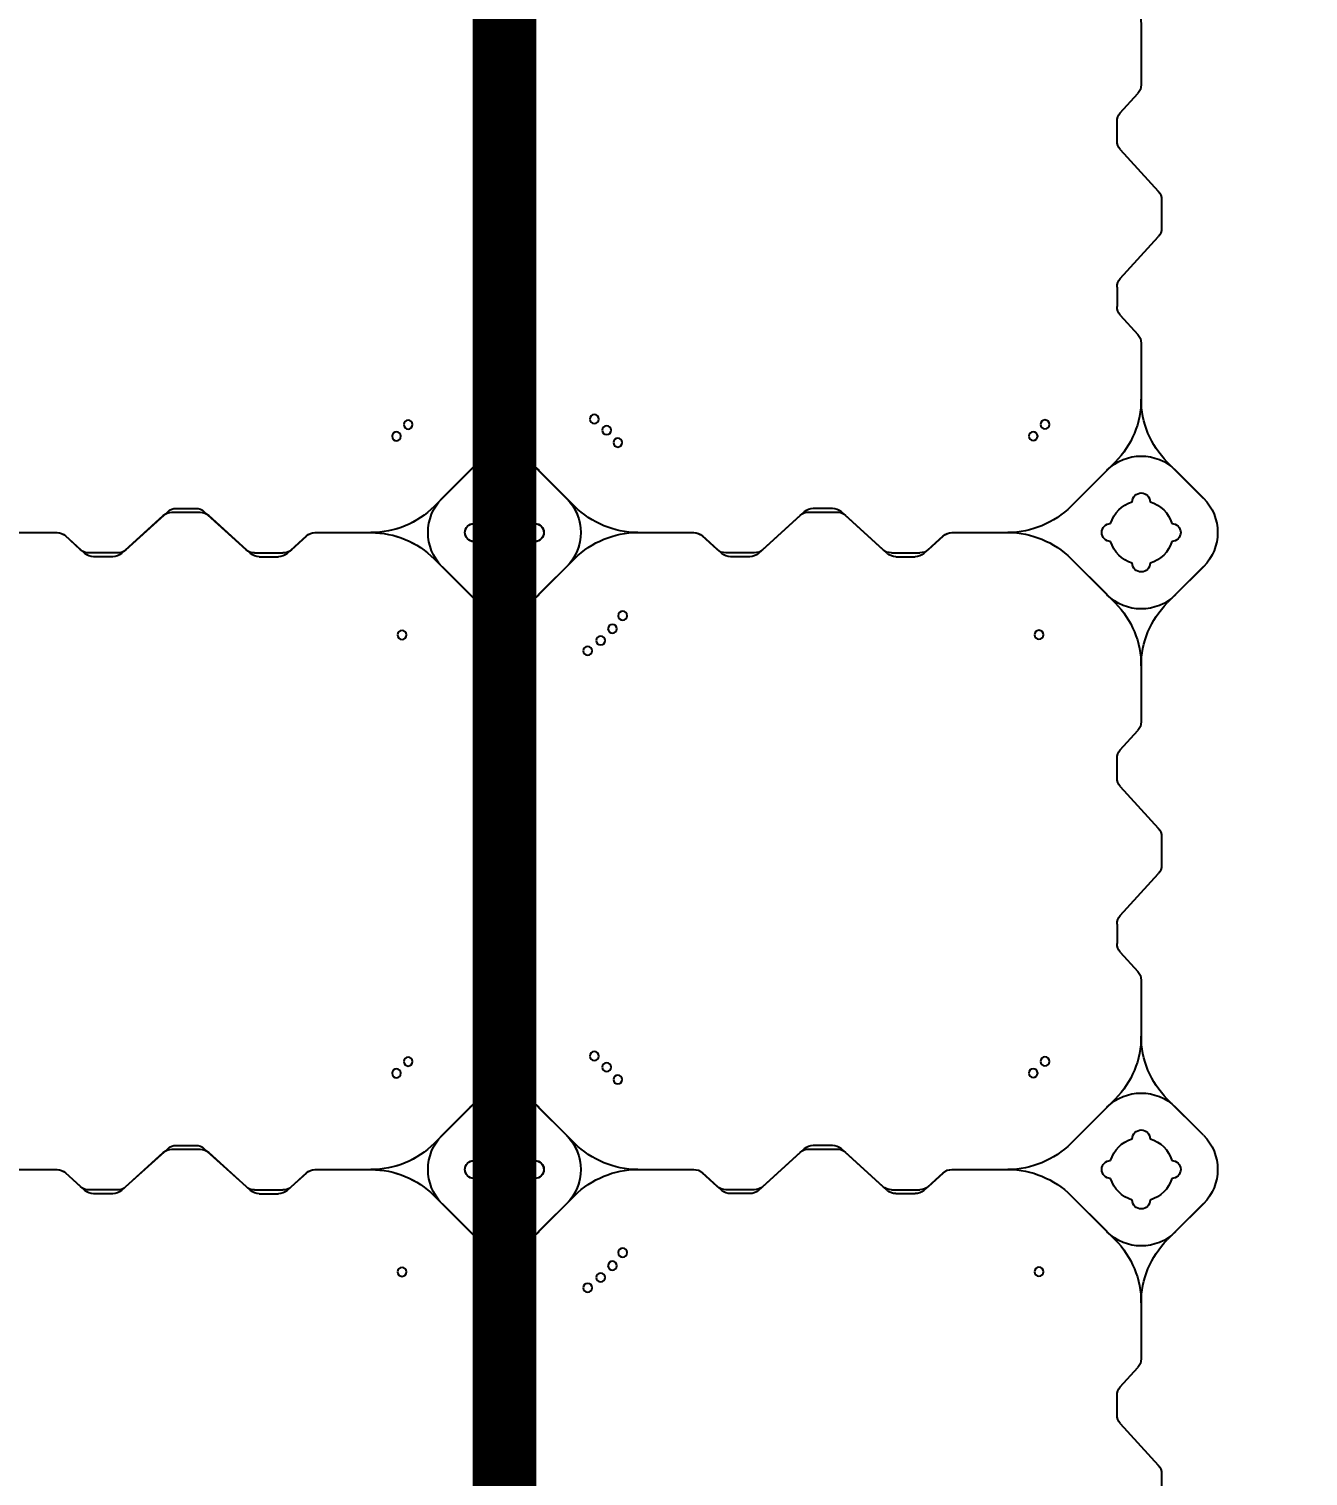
# Model space of a CAD drawing. Header units: millimetres. Extents: x -1612139 to -1260738, y 1141106 to 1536160.
# Drawn here: x -1312392 to -1311388, y 1262571 to 1263707 of the extents above; entities that cross this region are included whole.
import ezdxf

# ---------------------------------------------------------------- set-up
doc = ezdxf.new("R2010")
doc.units = ezdxf.units.MM
doc.header["$LTSCALE"] = 10
doc.layers.get('0').update_dxf_attribs({"linetype": 'CONTINUOUS'})
doc.layers.get('DEFPOINTS').update_dxf_attribs({"linetype": 'CONTINUOUS'})
doc.layers.add('W-FLOAT_BOWL浮筒', color=253, linetype='CONTINUOUS')
doc.styles.add('STANDARD_T3', font='simplex.shx', dxfattribs={"width": 0.7, "bigfont": 'gbcbig.shx'})
doc.dimstyles.new('W&&200', dxfattribs={"dimtxt": 700, "dimasz": 200, "dimexe": 500, "dimexo": 600, "dimgap": 200, "dimtad": 1, "dimdec": 0, "dimzin": 0, "dimdsep": 46, "dimtxsty": 'STANDARD_T3', "dimcen": 0.09, "dimclrd": 1, "dimclre": 1, "dimclrt": 7, "dimazin": 2, "dimtfac": 1, "dimtdec": 0, "dimtix": 1, "dimtmove": 2, "dimatfit": 3, "dimfxl": 100, "dimtolj": 1, "dimtzin": 0, "dimarcsym": 0})

# ---------------------------------------------------------------- blocks, each defined once
blk = doc.blocks.new('蓝色')
at = {"layer": 'W-FLOAT_BOWL浮筒', "color": 5}
for p, q in [((21022.3, -6760.8), (21022.3, -6738.5)), ((20989.9, -6800.3), (21019.7, -6767.5)), ((20987.3, -6807), (20987.3, -6822.3)), ((20989.9, -6829), (21003.7, -6844.2)), ((21006.3, -6894.9), (21006.3, -6850.9)), ((20951.1, -6979.1), (20985.8, -6944.4)), ((20979.5, -6950.8), (20951.2, -6979.1)), ((21055.2, -6972.8), (21026.8, -6944.5)), ((21033.2, -6950.8), (21055.2, -6972.7)), ((20677, -6983.2), (20661.8, -6997)), ((20702.5, -6983.6), (20680.2, -6983.6)), ((20699, -6980.6), (20683.7, -6980.6)), ((20705.7, -6983.2), (20738.5, -7013)), ((20807, -6983.2), (20774.2, -7013)), ((20810.2, -6983.6), (20832.5, -6983.6)), ((20813.7, -6980.6), (20829, -6980.6)), ((20835.7, -6983.2), (20850.9, -6997)), ((20673.5, -6986.2), (20661.6, -6997)), ((20709.2, -6986.2), (20742, -7016)), ((20803.5, -6986.2), (20770.7, -7016)), ((20839.2, -6986.2), (20851.1, -6997)), ((20610.9, -6999.6), (20655.1, -6999.6)), ((20610.9, -6999.6), (20654.9, -6999.6)), ((20857.6, -6999.6), (20901.6, -6999.6)), ((20857.8, -6999.6), (20901.6, -6999.6)), ((20745.2, -7015.6), (20767.5, -7015.6)), ((20748.7, -7018.6), (20764, -7018.6)), ((20985.8, -7054.9), (20951.1, -7020.1)), ((20979.5, -7048.4), (20951.2, -7020.1)), ((21055.2, -7026.5), (21026.8, -7054.8)), ((21055.2, -7026.5), (21033.2, -7048.4)), ((21006.3, -7148.4), (21006.3, -7104.2)), ((20989.9, -7170.3), (21003.7, -7155.1)), ((20987.3, -7192.3), (20987.3, -7177)), ((20989.9, -7199), (21019.7, -7231.8)), ((21022.3, -7260.8), (21022.3, -7238.5)), ((20989.9, -7300.3), (21019.7, -7267.5)), ((20987.3, -7307), (20987.3, -7322.3)), ((20989.9, -7329), (21003.7, -7344.2)), ((21006.3, -7394.9), (21006.3, -7350.9)), ((20951.1, -7479.1), (20985.8, -7444.4)), ((20979.5, -7450.8), (20951.2, -7479.1)), ((21055.2, -7472.8), (21026.8, -7444.5)), ((21033.2, -7450.8), (21055.2, -7472.7)), ((20677, -7483.2), (20661.8, -7497)), ((20702.5, -7483.6), (20680.2, -7483.6)), ((20699, -7480.6), (20683.7, -7480.6)), ((20705.7, -7483.2), (20738.5, -7513)), ((20807, -7483.2), (20774.2, -7513)), ((20810.2, -7483.6), (20832.5, -7483.6)), ((20813.7, -7480.6), (20829, -7480.6)), ((20835.7, -7483.2), (20850.9, -7497)), ((20673.5, -7486.2), (20661.6, -7497)), ((20709.2, -7486.2), (20742, -7516)), ((20803.5, -7486.2), (20770.7, -7516)), ((20839.2, -7486.2), (20851.1, -7497)), ((20610.9, -7499.6), (20655.1, -7499.6)), ((20610.9, -7499.6), (20654.9, -7499.6)), ((20857.6, -7499.6), (20901.6, -7499.6)), ((20857.8, -7499.6), (20901.6, -7499.6)), ((20745.2, -7515.6), (20767.5, -7515.6)), ((20748.7, -7518.6), (20764, -7518.6)), ((20985.8, -7554.9), (20951.1, -7520.1)), ((20979.5, -7548.4), (20951.2, -7520.1)), ((21055.2, -7526.5), (21026.8, -7554.8)), ((21055.2, -7526.5), (21033.2, -7548.4)), ((21006.3, -7648.4), (21006.3, -7604.2)), ((20989.9, -7670.3), (21003.7, -7655.1)), ((20987.3, -7692.3), (20987.3, -7677)), ((20989.9, -7699), (21019.7, -7731.8)), ((21022.3, -7760.8), (21022.3, -7738.5)), ((20989.9, -7800.3), (21019.7, -7767.5)), ((20987.3, -7807), (20987.3, -7822.3)), ((20989.9, -7829), (21003.7, -7844.2)), ((21006.3, -7894.9), (21006.3, -7850.9))]:
    blk.add_line(p, q, dxfattribs=at)
for centre in [(20926, -6919.3), (20921.6, -7075.2), (20930.8, -7084.4), (20926, -7419.3), (20921.6, -7575.2), (20930.8, -7584.4)]:
    blk.add_circle(centre, 3.5, dxfattribs=at)
for centre, radius, start, end in [((21012.3, -6760.8), 10, 317.7263, 0), ((20997.3, -6807), 10, 137.7263, 180), ((20997.3, -6822.3), 10, 180, 222.2737), ((20996.3, -6850.9), 10, 0, 42.2737), ((20936.3, -6894.9), 70, 315, 0), ((21076.3, -6895), 70, 180, 225), ((21006.4, -6977.7), 38, 45, 135), ((21006.3, -6975.6), 7, 0, 180), ((21006.3, -6975.6), 7, 0, 180), ((21028.3, -6999.6), 38, 315, 45), ((21028.3, -6999.7), 38, 315, 45), ((20680.2, -6993.6), 10, 90, 132.2737), ((20683.7, -6990.6), 10, 90, 132.2737), ((20699, -6990.6), 10, 47.7263, 90), ((20702.5, -6993.6), 10, 47.7263, 90), ((20810.2, -6993.6), 10, 90, 132.2737), ((20813.7, -6990.6), 10, 90, 132.2737), ((20829, -6990.6), 10, 47.7263, 90), ((20832.5, -6993.6), 10, 47.7263, 90), ((20901.6, -6929.6), 70, 270, 315), ((20901.7, -6929.6), 70, 270, 315), ((21006.3, -6999.6), 25, 106.2602, 163.7398), ((21006.3, -6999.6), 25, 106.2602, 163.7398), ((21006.3, -6999.6), 25, 16.2602, 73.7398), ((21006.3, -6999.6), 25, 16.2602, 73.7398), ((20654.9, -6989.6), 10, 270, 312.2737), ((20655.1, -6989.6), 10, 270, 312.2737), ((20857.6, -6989.6), 10, 227.7263, 270), ((20857.8, -6989.6), 10, 227.7263, 270), ((20982.3, -6999.6), 7, 90, 270), ((20982.3, -6999.6), 7, 90, 270), ((21030.3, -6999.6), 7, 270, 90), ((21030.3, -6999.6), 7, 270, 90), ((20901.6, -7069.6), 70, 45, 90), ((20901.7, -7069.6), 70, 45, 90), ((21006.3, -6999.6), 25, 196.2602, 253.7398), ((21006.3, -6999.6), 25, 196.2602, 253.7398), ((21006.3, -6999.6), 25, 286.2602, 343.7398), ((21006.3, -6999.6), 25, 286.2602, 343.7398), ((20745.2, -7005.6), 10, 227.7263, 270), ((20748.7, -7008.6), 10, 227.7263, 270), ((20764, -7008.6), 10, 270, 312.2737), ((20767.5, -7005.6), 10, 270, 312.2737), ((21006.3, -7023.6), 7, 180, 0), ((21006.3, -7023.6), 7, 180, 0), ((21006.4, -7021.6), 38, 225, 315), ((20936.3, -7104.3), 70, 0, 45), ((21076.3, -7104.3), 70, 135, 180), ((20996.3, -7148.4), 10, 317.7263, 0), ((20997.3, -7177), 10, 137.7263, 180), ((20997.3, -7192.3), 10, 180, 222.2737), ((21012.3, -7238.5), 10, 0, 42.2737), ((21012.3, -7260.8), 10, 317.7263, 0), ((20997.3, -7307), 10, 137.7263, 180), ((20997.3, -7322.3), 10, 180, 222.2737), ((20996.3, -7350.9), 10, 0, 42.2737), ((20936.3, -7394.9), 70, 315, 0), ((21076.3, -7395), 70, 180, 225), ((21006.4, -7477.7), 38, 45, 135), ((21006.3, -7475.6), 7, 0, 180), ((21006.3, -7475.6), 7, 0, 180), ((21028.3, -7499.6), 38, 315, 45), ((21028.3, -7499.7), 38, 315, 45), ((20680.2, -7493.6), 10, 90, 132.2737), ((20683.7, -7490.6), 10, 90, 132.2737), ((20699, -7490.6), 10, 47.7263, 90), ((20702.5, -7493.6), 10, 47.7263, 90), ((20810.2, -7493.6), 10, 90, 132.2737), ((20813.7, -7490.6), 10, 90, 132.2737), ((20829, -7490.6), 10, 47.7263, 90), ((20832.5, -7493.6), 10, 47.7263, 90), ((20901.6, -7429.6), 70, 270, 315), ((20901.7, -7429.6), 70, 270, 315), ((21006.3, -7499.6), 25, 106.2602, 163.7398), ((21006.3, -7499.6), 25, 106.2602, 163.7398), ((21006.3, -7499.6), 25, 16.2602, 73.7398), ((21006.3, -7499.6), 25, 16.2602, 73.7398), ((20654.9, -7489.6), 10, 270, 312.2737), ((20655.1, -7489.6), 10, 270, 312.2737), ((20857.6, -7489.6), 10, 227.7263, 270), ((20857.8, -7489.6), 10, 227.7263, 270), ((20982.3, -7499.6), 7, 90, 270), ((20982.3, -7499.6), 7, 90, 270), ((21030.3, -7499.6), 7, 270, 90), ((21030.3, -7499.6), 7, 270, 90), ((20901.6, -7569.6), 70, 45, 90), ((20901.7, -7569.6), 70, 45, 90), ((21006.3, -7499.6), 25, 196.2602, 253.7398), ((21006.3, -7499.6), 25, 196.2602, 253.7398), ((21006.3, -7499.6), 25, 286.2602, 343.7398), ((21006.3, -7499.6), 25, 286.2602, 343.7398), ((20745.2, -7505.6), 10, 227.7263, 270), ((20748.7, -7508.6), 10, 227.7263, 270), ((20764, -7508.6), 10, 270, 312.2737), ((20767.5, -7505.6), 10, 270, 312.2737), ((21006.3, -7523.6), 7, 180, 0), ((21006.3, -7523.6), 7, 180, 0), ((21006.4, -7521.6), 38, 225, 315), ((20936.3, -7604.3), 70, 0, 45), ((21076.3, -7604.3), 70, 135, 180), ((20996.3, -7648.4), 10, 317.7263, 0), ((20997.3, -7677), 10, 137.7263, 180), ((20997.3, -7692.3), 10, 180, 222.2737), ((21012.3, -7738.5), 10, 0, 42.2737), ((21012.3, -7760.8), 10, 317.7263, 0), ((20997.3, -7807), 10, 137.7263, 180), ((20997.3, -7822.3), 10, 180, 222.2737), ((20996.3, -7850.9), 10, 0, 42.2737), ((20936.3, -7894.9), 70, 315, 0)]:
    blk.add_arc(centre, radius, start, end, dxfattribs=at)
blk = doc.blocks.new('橙色')
at = {"layer": 'W-FLOAT_BOWL浮筒', "color": 30}
for p, q in [((22016, -6261.1), (22016, -6238.9)), ((21486.6, -6297.1), (21516.4, -6264.4)), ((21983.6, -6300.6), (22013.4, -6267.9)), ((21484, -6303.9), (21484, -6326.1)), ((21981, -6307.4), (21981, -6322.6)), ((21486.6, -6332.9), (21497.4, -6344.7)), ((21983.6, -6329.4), (21997.4, -6344.5)), ((21500, -6395.3), (21500, -6351.5)), ((22000, -6395.3), (22000, -6351.3)), ((21451.2, -6473.2), (21479.5, -6444.8)), ((21451.2, -6473.1), (21473.1, -6451.2)), ((21555.2, -6479.5), (21520.5, -6444.8)), ((21526.8, -6451.2), (21555.2, -6479.5)), ((21944.8, -6479.5), (21979.5, -6444.8)), ((21973.2, -6451.2), (21944.8, -6479.5)), ((22048.8, -6473.2), (22020.5, -6444.8)), ((22026.9, -6451.2), (22048.8, -6473.1)), ((21670.6, -6483.6), (21655.5, -6497.4)), ((21696.1, -6484), (21673.9, -6484)), ((21692.6, -6481), (21677.4, -6481)), ((21699.4, -6483.6), (21732.1, -6513.4)), ((21800.6, -6483.6), (21767.9, -6513.4)), ((21803.9, -6484), (21826.1, -6484)), ((21807.4, -6481), (21822.6, -6481)), ((21829.4, -6483.6), (21844.5, -6497.4)), ((21667.1, -6486.6), (21655.3, -6497.4)), ((21702.9, -6486.6), (21735.6, -6516.4)), ((21797.1, -6486.6), (21764.4, -6516.4)), ((21832.9, -6486.6), (21844.7, -6497.4)), ((21604.6, -6500), (21648.7, -6500)), ((21604.6, -6500), (21648.5, -6500)), ((21851.3, -6500), (21895.3, -6500)), ((21851.5, -6500), (21895.3, -6500)), ((21738.9, -6516), (21761.1, -6516)), ((21742.4, -6519), (21757.6, -6519)), ((21451.2, -6526.8), (21479.5, -6555.2)), ((21473.1, -6548.8), (21451.2, -6526.9)), ((21520.5, -6555.2), (21555.2, -6520.5)), ((21526.8, -6548.8), (21555.2, -6520.5)), ((21973.2, -6548.8), (21944.8, -6520.5)), ((21979.5, -6555.2), (21944.8, -6520.5)), ((22048.8, -6526.8), (22020.5, -6555.2)), ((22048.8, -6526.9), (22026.9, -6548.8)), ((21500, -6648.5), (21500, -6604.6)), ((22000, -6648.7), (22000, -6604.6)), ((21486.6, -6667.1), (21497.4, -6655.3)), ((21983.6, -6670.6), (21997.4, -6655.5)), ((21484, -6696.1), (21484, -6673.9)), ((21981, -6692.6), (21981, -6677.4)), ((21983.6, -6699.4), (22013.4, -6732.1)), ((21486.6, -6702.9), (21516.4, -6735.6)), ((21519, -6757.6), (21519, -6742.4)), ((22016, -6761.1), (22016, -6738.9)), ((21486.6, -6797.1), (21516.4, -6764.4)), ((21983.6, -6800.6), (22013.4, -6767.9)), ((21484, -6803.9), (21484, -6826.1)), ((21981, -6807.4), (21981, -6822.6)), ((21486.6, -6832.9), (21497.4, -6844.7)), ((21983.6, -6829.4), (21997.4, -6844.5)), ((21500, -6895.3), (21500, -6851.5)), ((22000, -6895.3), (22000, -6851.3)), ((21451.2, -6973.2), (21479.5, -6944.8)), ((21451.2, -6973.1), (21473.1, -6951.2)), ((21555.2, -6979.5), (21520.5, -6944.8)), ((21526.8, -6951.2), (21555.2, -6979.5)), ((21944.8, -6979.5), (21979.5, -6944.8)), ((21973.2, -6951.2), (21944.8, -6979.5)), ((22048.8, -6973.2), (22020.5, -6944.8)), ((22026.9, -6951.2), (22048.8, -6973.1)), ((21670.6, -6983.6), (21655.5, -6997.4)), ((21696.1, -6984), (21673.9, -6984)), ((21692.6, -6981), (21677.4, -6981)), ((21699.4, -6983.6), (21732.1, -7013.4)), ((21800.6, -6983.6), (21767.9, -7013.4)), ((21803.9, -6984), (21826.1, -6984)), ((21807.4, -6981), (21822.6, -6981)), ((21829.4, -6983.6), (21844.5, -6997.4)), ((21667.1, -6986.6), (21655.3, -6997.4)), ((21702.9, -6986.6), (21735.6, -7016.4)), ((21797.1, -6986.6), (21764.4, -7016.4)), ((21832.9, -6986.6), (21844.7, -6997.4)), ((21604.6, -7000), (21648.7, -7000)), ((21604.6, -7000), (21648.5, -7000)), ((21851.3, -7000), (21895.3, -7000)), ((21851.5, -7000), (21895.3, -7000)), ((21738.9, -7016), (21761.1, -7016)), ((21742.4, -7019), (21757.6, -7019)), ((21451.2, -7026.8), (21479.5, -7055.2)), ((21473.1, -7048.8), (21451.2, -7026.9)), ((21520.5, -7055.2), (21555.2, -7020.5)), ((21526.8, -7048.8), (21555.2, -7020.5)), ((21973.2, -7048.8), (21944.8, -7020.5)), ((21979.5, -7055.2), (21944.8, -7020.5)), ((22048.8, -7026.8), (22020.5, -7055.2)), ((22048.8, -7026.9), (22026.9, -7048.8)), ((21500, -7148.5), (21500, -7104.6)), ((22000, -7148.7), (22000, -7104.6)), ((21486.6, -7167.1), (21497.4, -7155.3)), ((21983.6, -7170.6), (21997.4, -7155.5)), ((21484, -7196.1), (21484, -7173.9)), ((21981, -7192.6), (21981, -7177.4)), ((21983.6, -7199.4), (22013.4, -7232.1)), ((21486.6, -7202.9), (21516.4, -7235.6)), ((21519, -7257.6), (21519, -7242.4)), ((22016, -7261.1), (22016, -7238.9)), ((21486.6, -7297.1), (21516.4, -7264.4)), ((21983.6, -7300.6), (22013.4, -7267.9)), ((21484, -7303.9), (21484, -7326.1)), ((21981, -7307.4), (21981, -7322.6)), ((21486.6, -7332.9), (21497.4, -7344.7)), ((21983.6, -7329.4), (21997.4, -7344.5)), ((21500, -7395.3), (21500, -7351.5)), ((22000, -7395.3), (22000, -7351.3))]:
    blk.add_line(p, q, dxfattribs=at)
for centre in [(21565.3, -6407.1), (21575.6, -6415.2), (21919.7, -6419.7), (21584.8, -6424.4), (21592.9, -6434.7), (21580.3, -6580.3), (21589, -6570.6), (21915.2, -6575.6), (21570.6, -6589), (21924.4, -6584.8), (21565.3, -6907.1), (21575.6, -6915.2), (21919.7, -6919.7), (21584.8, -6924.4), (21592.9, -6934.7), (21580.3, -7080.3), (21589, -7070.6), (21915.2, -7075.6), (21570.6, -7089), (21924.4, -7084.8)]:
    blk.add_circle(centre, 3.5, dxfattribs=at)
for centre, radius, start, end in [((21509, -6257.6), 10, 317.7263, 0), ((22006, -6261.1), 10, 317.7263, 0), ((21494, -6303.9), 10, 137.7263, 180), ((21991, -6307.4), 10, 137.7263, 180), ((21494, -6326.1), 10, 180, 222.2737), ((21991, -6322.6), 10, 180, 222.2737), ((21490, -6351.5), 10, 0, 42.2737), ((21990, -6351.3), 10, 0, 42.2737), ((21430, -6395.3), 70, 315, 0), ((21570, -6395.3), 70, 180, 225), ((21930, -6395.3), 70, 315, 0), ((22070, -6395.3), 70, 180, 225), ((21500, -6478), 38, 45, 135), ((22000, -6478), 38, 45, 135), ((21478, -6500), 38, 135, 225), ((21478, -6500), 38, 135, 225), ((21500, -6476), 7, 0, 180), ((21500, -6476), 7, 0, 180), ((22000, -6476), 7, 0, 180), ((22000, -6476), 7, 0, 180), ((22022, -6500), 38, 315, 45), ((22022, -6500), 38, 315, 45), ((21500, -6500), 25, 106.2602, 163.7398), ((21500, -6500), 25, 106.2602, 163.7398), ((21500, -6500), 25, 16.2602, 73.7398), ((21500, -6500), 25, 16.2602, 73.7398), ((21604.7, -6430), 70, 225, 270), ((21604.7, -6430), 70, 225, 270), ((21673.9, -6494), 10, 90, 132.2737), ((21677.4, -6491), 10, 90, 132.2737), ((21692.6, -6491), 10, 47.7263, 90), ((21696.1, -6494), 10, 47.7263, 90), ((21803.9, -6494), 10, 90, 132.2737), ((21807.4, -6491), 10, 90, 132.2737), ((21822.6, -6491), 10, 47.7263, 90), ((21826.1, -6494), 10, 47.7263, 90), ((21895.3, -6430), 70, 270, 315), ((21895.3, -6430), 70, 270, 315), ((22000, -6500), 25, 106.2602, 163.7398), ((22000, -6500), 25, 106.2602, 163.7398), ((22000, -6500), 25, 16.2602, 73.7398), ((22000, -6500), 25, 16.2602, 73.7398), ((21476, -6500), 7, 90, 270), ((21476, -6500), 7, 90, 270), ((21524, -6500), 7, 270, 90), ((21524, -6500), 7, 270, 90), ((21648.5, -6490), 10, 270, 312.2737), ((21648.7, -6490), 10, 270, 312.2737), ((21851.3, -6490), 10, 227.7263, 270), ((21851.5, -6490), 10, 227.7263, 270), ((21976, -6500), 7, 90, 270), ((21976, -6500), 7, 90, 270), ((22024, -6500), 7, 270, 90), ((22024, -6500), 7, 270, 90), ((21500, -6500), 25, 196.2602, 253.7398), ((21500, -6500), 25, 196.2602, 253.7398), ((21500, -6500), 25, 286.2602, 343.7398), ((21500, -6500), 25, 286.2602, 343.7398), ((21604.7, -6570), 70, 90, 135), ((21604.7, -6570), 70, 90, 135), ((21895.3, -6570), 70, 45, 90), ((21895.3, -6570), 70, 45, 90), ((22000, -6500), 25, 196.2602, 253.7398), ((22000, -6500), 25, 196.2602, 253.7398), ((22000, -6500), 25, 286.2602, 343.7398), ((22000, -6500), 25, 286.2602, 343.7398), ((21738.9, -6506), 10, 227.7263, 270), ((21742.4, -6509), 10, 227.7263, 270), ((21757.6, -6509), 10, 270, 312.2737), ((21761.1, -6506), 10, 270, 312.2737), ((21500, -6524), 7, 180, 0), ((21500, -6524), 7, 180, 0), ((22000, -6524), 7, 180, 0), ((22000, -6524), 7, 180, 0), ((21500, -6522), 38, 225, 315), ((22000, -6522), 38, 225, 315), ((21430, -6604.7), 70, 0, 45), ((21570, -6604.7), 70, 135, 180), ((21930, -6604.7), 70, 0, 45), ((22070, -6604.7), 70, 135, 180), ((21490, -6648.5), 10, 317.7263, 0), ((21990, -6648.7), 10, 317.7263, 0), ((21494, -6673.9), 10, 137.7263, 180), ((21991, -6677.4), 10, 137.7263, 180), ((21494, -6696.1), 10, 180, 222.2737), ((21991, -6692.6), 10, 180, 222.2737), ((21509, -6742.4), 10, 0, 42.2737), ((22006, -6738.9), 10, 0, 42.2737), ((21509, -6757.6), 10, 317.7263, 0), ((22006, -6761.1), 10, 317.7263, 0), ((21494, -6803.9), 10, 137.7263, 180), ((21991, -6807.4), 10, 137.7263, 180), ((21494, -6826.1), 10, 180, 222.2737), ((21991, -6822.6), 10, 180, 222.2737), ((21490, -6851.5), 10, 0, 42.2737), ((21990, -6851.3), 10, 0, 42.2737), ((21430, -6895.3), 70, 315, 0), ((21570, -6895.3), 70, 180, 225), ((21930, -6895.3), 70, 315, 0), ((22070, -6895.3), 70, 180, 225), ((21500, -6978), 38, 45, 135), ((22000, -6978), 38, 45, 135), ((21478, -7000), 38, 135, 225), ((21478, -7000), 38, 135, 225), ((21500, -6976), 7, 0, 180), ((21500, -6976), 7, 0, 180), ((22000, -6976), 7, 0, 180), ((22000, -6976), 7, 0, 180), ((22022, -7000), 38, 315, 45), ((22022, -7000), 38, 315, 45), ((21500, -7000), 25, 106.2602, 163.7398), ((21500, -7000), 25, 106.2602, 163.7398), ((21500, -7000), 25, 16.2602, 73.7398), ((21500, -7000), 25, 16.2602, 73.7398), ((21604.7, -6930), 70, 225, 270), ((21604.7, -6930), 70, 225, 270), ((21673.9, -6994), 10, 90, 132.2737), ((21677.4, -6991), 10, 90, 132.2737), ((21692.6, -6991), 10, 47.7263, 90), ((21696.1, -6994), 10, 47.7263, 90), ((21803.9, -6994), 10, 90, 132.2737), ((21807.4, -6991), 10, 90, 132.2737), ((21822.6, -6991), 10, 47.7263, 90), ((21826.1, -6994), 10, 47.7263, 90), ((21895.3, -6930), 70, 270, 315), ((21895.3, -6930), 70, 270, 315), ((22000, -7000), 25, 106.2602, 163.7398), ((22000, -7000), 25, 106.2602, 163.7398), ((22000, -7000), 25, 16.2602, 73.7398), ((22000, -7000), 25, 16.2602, 73.7398), ((21476, -7000), 7, 90, 270), ((21476, -7000), 7, 90, 270), ((21524, -7000), 7, 270, 90), ((21524, -7000), 7, 270, 90), ((21976, -7000), 7, 90, 270), ((21976, -7000), 7, 90, 270), ((22024, -7000), 7, 270, 90), ((22024, -7000), 7, 270, 90), ((21500, -7000), 25, 196.2602, 253.7398), ((21500, -7000), 25, 196.2602, 253.7398), ((21500, -7000), 25, 286.2602, 343.7398), ((21500, -7000), 25, 286.2602, 343.7398), ((21604.7, -7070), 70, 90, 135), ((21604.7, -7070), 70, 90, 135), ((21648.5, -6990), 10, 270, 312.2737), ((21648.7, -6990), 10, 270, 312.2737), ((21851.3, -6990), 10, 227.7263, 270), ((21851.5, -6990), 10, 227.7263, 270), ((21895.3, -7070), 70, 45, 90), ((21895.3, -7070), 70, 45, 90), ((22000, -7000), 25, 196.2602, 253.7398), ((22000, -7000), 25, 196.2602, 253.7398), ((22000, -7000), 25, 286.2602, 343.7398), ((22000, -7000), 25, 286.2602, 343.7398), ((21738.9, -7006), 10, 227.7263, 270), ((21742.4, -7009), 10, 227.7263, 270), ((21757.6, -7009), 10, 270, 312.2737), ((21761.1, -7006), 10, 270, 312.2737), ((21500, -7024), 7, 180, 0), ((21500, -7024), 7, 180, 0), ((22000, -7024), 7, 180, 0), ((22000, -7024), 7, 180, 0), ((21500, -7022), 38, 225, 315), ((22000, -7022), 38, 225, 315), ((21430, -7104.7), 70, 0, 45), ((21570, -7104.7), 70, 135, 180), ((21930, -7104.7), 70, 0, 45), ((22070, -7104.7), 70, 135, 180), ((21490, -7148.5), 10, 317.7263, 0), ((21990, -7148.7), 10, 317.7263, 0), ((21494, -7173.9), 10, 137.7263, 180), ((21991, -7177.4), 10, 137.7263, 180), ((21494, -7196.1), 10, 180, 222.2737), ((21991, -7192.6), 10, 180, 222.2737), ((21509, -7242.4), 10, 0, 42.2737), ((22006, -7238.9), 10, 0, 42.2737), ((21509, -7257.6), 10, 317.7263, 0), ((22006, -7261.1), 10, 317.7263, 0), ((21494, -7303.9), 10, 137.7263, 180), ((21991, -7307.4), 10, 137.7263, 180), ((21494, -7326.1), 10, 180, 222.2737), ((21991, -7322.6), 10, 180, 222.2737), ((21490, -7351.5), 10, 0, 42.2737), ((21990, -7351.3), 10, 0, 42.2737), ((21570, -7395.3), 70, 180, 225), ((21930, -7395.3), 70, 315, 0)]:
    blk.add_arc(centre, radius, start, end, dxfattribs=at)
blk = doc.blocks.new('*D189')
at = {"color": 1, "lineweight": -2, "transparency": 16777216}
for p, q in [((-1310959.5, 1268311.5), (-1309722.8, 1268311.5)), ((-1310222.8, 1256511.5), (-1310222.8, 1268111.5)), ((-1310959.5, 1256311.5), (-1309722.8, 1256311.5))]:
    blk.add_line(p, q, dxfattribs=at)
at = {"color": 1, "transparency": 16777216}
for points in [[(-1310256.1, 1268111.5), (-1310189.4, 1268111.5), (-1310222.8, 1268311.5)], [(-1310256.1, 1256511.5), (-1310189.4, 1256511.5), (-1310222.8, 1256311.5)]]:
    blk.add_solid(points, dxfattribs=at)
at = {"layer": 'DEFPOINTS', "color": 0, "transparency": 16777216}
for p in [(-1311559.5, 1268311.5), (-1310222.8, 1268311.5), (-1311559.5, 1256311.5)]:
    blk.add_point(p, dxfattribs=at)
at = {"color": 7, "transparency": 16777216, "insert": (-1310772.8, 1262311.5), "char_height": 700, "attachment_point": 5, "rotation": 90, "style": 'STANDARD_T3'}
blk.add_mtext('\\A1;12000', dxfattribs=at)
blk = doc.blocks.new('*D183')
at = {"color": 1, "lineweight": -2, "transparency": 16777216}
for p, q in [((-1333518.8, 1271320.9), (-1333518.8, 1271920.9)), ((-1311518.8, 1271320.9), (-1311518.8, 1271920.9)), ((-1333318.8, 1271420.9), (-1311718.8, 1271420.9))]:
    blk.add_line(p, q, dxfattribs=at)
at = {"color": 1, "transparency": 16777216}
for points in [[(-1333318.8, 1271454.3), (-1333318.8, 1271387.6), (-1333518.8, 1271420.9)], [(-1311718.8, 1271454.3), (-1311718.8, 1271387.6), (-1311518.8, 1271420.9)]]:
    blk.add_solid(points, dxfattribs=at)
at = {"layer": 'DEFPOINTS', "color": 0, "transparency": 16777216}
for p in [(-1311518.8, 1271420.9), (-1333518.8, 1256311.5), (-1311518.8, 1253811.5)]:
    blk.add_point(p, dxfattribs=at)
at = {"color": 7, "transparency": 16777216, "insert": (-1321828.2, 1271970.9), "char_height": 700, "attachment_point": 5, "style": 'STANDARD_T3'}
blk.add_mtext('\\A1;22000', dxfattribs=at)
blk = doc.blocks.new('*D200')
at = {"color": 1, "lineweight": -2, "transparency": 16777216}
for p, q in [((-1310959.5, 1268311.5), (-1308416.8, 1268311.5)), ((-1308916.8, 1254011.5), (-1308916.8, 1268111.5)), ((-1310959.5, 1253811.5), (-1308416.8, 1253811.5))]:
    blk.add_line(p, q, dxfattribs=at)
at = {"color": 1, "transparency": 16777216}
for points in [[(-1308950.2, 1268111.5), (-1308883.5, 1268111.5), (-1308916.8, 1268311.5)], [(-1308950.2, 1254011.5), (-1308883.5, 1254011.5), (-1308916.8, 1253811.5)]]:
    blk.add_solid(points, dxfattribs=at)
at = {"layer": 'DEFPOINTS', "color": 0, "transparency": 16777216}
for p in [(-1311559.5, 1268311.5), (-1308916.8, 1268311.5), (-1311559.5, 1253811.5)]:
    blk.add_point(p, dxfattribs=at)
at = {"color": 7, "transparency": 16777216, "insert": (-1309466.8, 1261061.5), "char_height": 700, "attachment_point": 5, "rotation": 90, "style": 'STANDARD_T3'}
blk.add_mtext('\\A1;14500', dxfattribs=at)

msp = doc.modelspace()

# ---------------------------------------------------------------- linework, layer by layer
at = {"color": 6, "const_width": 50}
msp.add_lwpolyline([(-1333018.8, 1255811.5), (-1324018.8, 1255811.5), (-1324018.8, 1267811.5), (-1323018.8, 1267811.5), (-1323018.8, 1255811.5), (-1313018.8, 1255811.5), (-1313018.8, 1267811.5), (-1312018.8, 1267811.5), (-1312018.8, 1253811.5)], dxfattribs=at)

# ---------------------------------------------------------------- block references
at = {"xscale": -1, "rotation": 180}
for name, p in [('橙色', (-1333518.8, 1256311.5)), ('蓝色', (-1333025.2, 1255811.8))]:
    msp.add_blockref(name, p, dxfattribs=at)

# ---------------------------------------------------------------- dimensions: what is measured, and where the dimension line sits
dim = msp.add_linear_dim(base=(-1311518.8, 1271420.9), p1=(-1333518.8, 1256311.5), p2=(-1311518.8, 1253811.5), dimstyle='W&&200', override={"dimfxlon": 1})
dim.commit()
dim.dimension.update_dxf_attribs({"geometry": '*D183', "text_midpoint": (-1321828.2, 1271970.9), "dimtype": 160})
for base, p1, angle, picture, middle in [((-1310222.8, 1268311.5), (-1311559.5, 1256311.5), 270, '*D189', (-1310772.8, 1262311.5)), ((-1308916.8, 1268311.5), (-1311559.5, 1253811.5), 90, '*D200', (-1309466.8, 1261061.5))]:
    dim = msp.add_linear_dim(base=base, p1=p1, p2=(-1311559.5, 1268311.5), angle=angle, dimstyle='W&&200')
    dim.commit()
    dim.dimension.update_dxf_attribs({"geometry": picture, "text_midpoint": middle})

doc.saveas('drawing.dxf')
